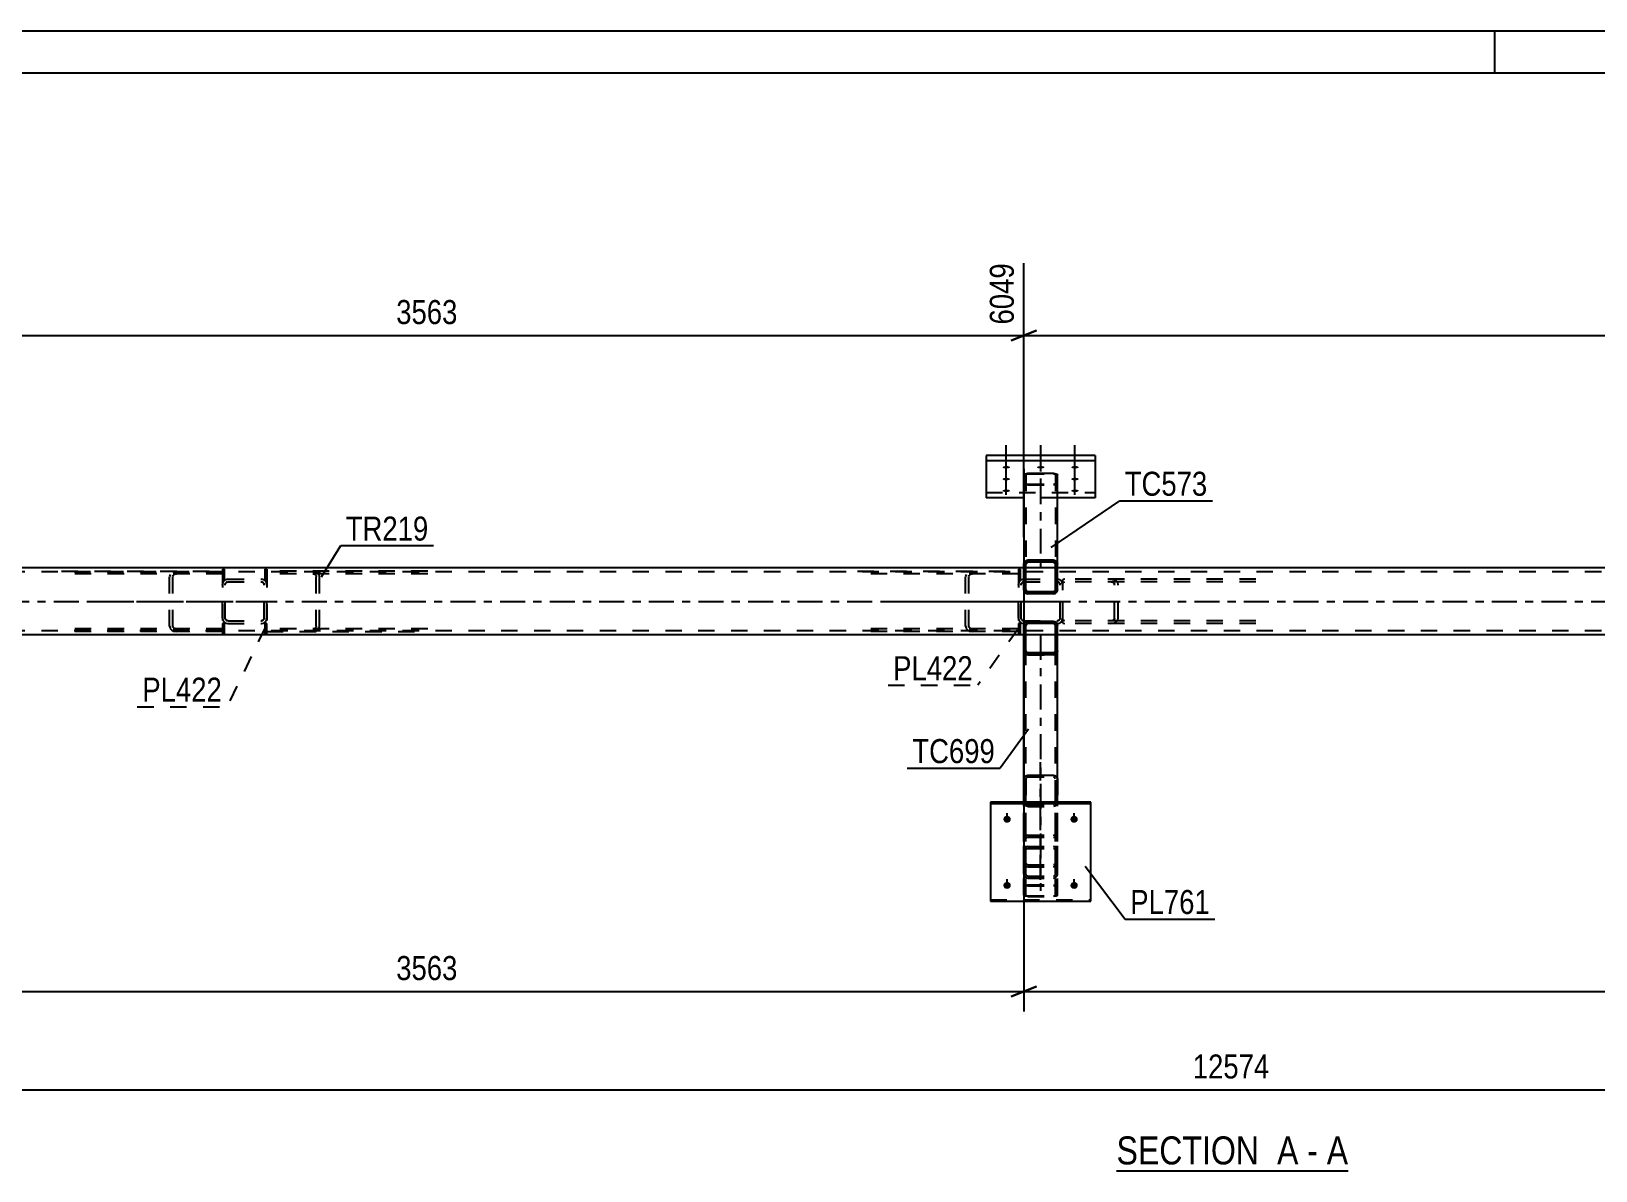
# Model space of a CAD drawing. Header units: millimetres. Extents: x 0 to 1189, y 0 to 841.
# Drawn here: x 174.3 to 361, y 705.1 to 841 of the extents above; entities that cross this region are included whole.
import ezdxf

# ---------------------------------------------------------------- set-up
doc = ezdxf.new("R2010")
doc.units = ezdxf.units.MM
doc.linetypes.add('DXK_LINE_DOT2', pattern=[3.9198, 1.9599, -1.9599])
doc.linetypes.add('DXK_LINE_DOT3', pattern=[5.9187, 2.979, -0.9799, 0.9799, -0.9799])
doc.styles.add('Arial Narrow', font='ARIALN.TTF', dxfattribs={"height": 0.2})

# ---------------------------------------------------------------- blocks, each defined once
blk = doc.blocks.new('Unknown-814407264-1135')
at = {"color": 5, "linetype": 'Continuous'}
for p, q in [((1189, 841), (0, 841)), ((349, 836), (349, 841)), ((1184, 836), (5, 836))]:
    blk.add_line(p, q, dxfattribs=at)
blk = doc.blocks.new('Unknown-814407264-12 - 5468')
at = {"color": 6, "linetype": 'Continuous'}
blk.add_line((303.85, 705.09), (331.49, 705.09), dxfattribs=at)
at = {"color": 0, "linetype": 'Continuous'}
for points in [[(321.96, 705.84), (321.96, 709.34), (303.85, 709.34), (303.85, 705.84)], [(325.56, 705.84), (325.56, 709.34), (323.01, 709.34), (323.01, 705.84)], [(327.89, 705.84), (327.89, 709.34), (326.61, 709.34), (326.61, 705.84)], [(331.49, 705.84), (331.49, 709.34), (328.94, 709.34), (328.94, 705.84)]]:
    blk.add_wipeout(points, dxfattribs=at)
at = {"color": 7, "linetype": 'Continuous', "style": 'Arial Narrow'}
for s, p in [('SECTION ', (303.85, 705.84)), ('A', (323.01, 705.84)), ('A', (328.94, 705.84)), ('-', (326.61, 705.84))]:
    blk.add_text(s, height=3.34, dxfattribs=at).set_placement(p)
blk = doc.blocks.new('Part-814407264-5535 - 5468')
at = {"color": 2, "linetype": 'Continuous'}
for p, q in [((300.79, 749.06), (288.79, 749.06)), ((288.79, 749.06), (288.79, 737.24)), ((288.79, 748.89), (300.79, 748.89)), ((300.79, 737.24), (300.79, 749.06)), ((288.79, 737.24), (300.79, 737.24))]:
    blk.add_line(p, q, dxfattribs=at)
at = {"color": 7, "linetype": 'DXK_LINE_DOT2'}
blk.add_line((288.79, 737.4), (300.79, 737.4), dxfattribs=at)
blk = doc.blocks.new('Bolt-814407264-5471 - 5468')
at = {"linetype": 'Continuous'}
for points in [[(298.79, 747.43), (298.88, 747.42), (298.97, 747.39), (299.05, 747.35), (299.12, 747.29), (299.17, 747.22), (299.21, 747.14), (299.23, 747.06), (299.23, 746.97), (299.21, 746.88), (299.17, 746.81), (299.12, 746.74), (299.05, 746.68), (298.97, 746.63), (298.88, 746.61), (298.79, 746.6), (298.7, 746.61), (298.61, 746.63), (298.53, 746.68), (298.46, 746.74), (298.41, 746.81), (298.37, 746.88), (298.35, 746.97), (298.35, 747.06), (298.37, 747.14), (298.41, 747.22), (298.46, 747.29), (298.53, 747.35), (298.61, 747.39), (298.7, 747.42)], [(298.79, 739.53), (298.88, 739.52), (298.97, 739.5), (299.05, 739.45), (299.12, 739.4), (299.17, 739.33), (299.21, 739.25), (299.23, 739.16), (299.23, 739.08), (299.21, 738.99), (299.17, 738.91), (299.12, 738.84), (299.05, 738.78), (298.97, 738.74), (298.88, 738.72), (298.79, 738.71), (298.7, 738.72), (298.61, 738.74), (298.53, 738.78), (298.46, 738.84), (298.41, 738.91), (298.37, 738.99), (298.35, 739.08), (298.35, 739.16), (298.37, 739.25), (298.41, 739.33), (298.46, 739.4), (298.53, 739.45), (298.61, 739.5), (298.7, 739.52)]]:
    blk.add_hatch(color=1, dxfattribs=at).paths.add_polyline_path(points)
at = {"color": 1, "linetype": 'Continuous'}
for p, q in [((298.79, 746.67), (298.79, 747.74)), ((298.79, 738.78), (298.79, 739.85))]:
    blk.add_line(p, q, dxfattribs=at)
blk = doc.blocks.new('Part-814407264-5487 - 5468')
at = {"color": 7, "linetype": 'DXK_LINE_DOT2'}
for p, q in [((202.43, 776.6), (202.43, 769.4)), ((221.64, 776.6), (202.43, 776.6)), ((221.64, 776.28), (202.43, 776.28)), ((208.25, 776.55), (207.94, 776.6)), ((207.94, 776.28), (208.1, 776.26)), ((208.31, 776.08), (208.34, 775.96)), ((208.34, 770.04), (208.34, 775.96)), ((208.74, 775.96), (208.68, 776.21)), ((208.74, 770.04), (208.74, 775.96)), ((221.64, 769.72), (202.43, 769.72)), ((202.43, 769.4), (221.64, 769.4)), ((208.1, 769.75), (207.94, 769.72)), ((207.94, 769.4), (208.25, 769.45)), ((208.34, 770.04), (208.31, 769.92)), ((208.68, 769.8), (208.74, 770.04))]:
    blk.add_line(p, q, dxfattribs=at)
for centre, radius, start, end in [((207.99, 775.9), 0.369, 29.251, 73.2822), ((208.04, 775.85), 0.738, 29.251, 73.2822), ((207.99, 770.1), 0.369, 286.7178, 330.749), ((208.04, 770.16), 0.738, 286.7178, 330.749)]:
    blk.add_arc(centre, radius, start, end, dxfattribs=at)
blk = doc.blocks.new('Part-814407264-5542 - 5468')
at = {"color": 7, "linetype": 'DXK_LINE_DOT2'}
for p, q in [((202.43, 770.36), (202.19, 770.36)), ((202.19, 770.36), (202.19, 769.16)), ((202.19, 770.36), (202.19, 769.16)), ((202.43, 769.16), (202.43, 770.36)), ((202.43, 769.16), (202.43, 770.36)), ((202.43, 769.16), (202.19, 769.16))]:
    blk.add_line(p, q, dxfattribs=at)
blk = doc.blocks.new('Part-814407264-5473 - 5468')
at = {"color": 2, "linetype": 'Continuous'}
for p, q in [((292.83, 777.62), (292.79, 777.43)), ((292.79, 774.39), (292.79, 777.43)), ((292.93, 777.77), (292.83, 777.62)), ((293.09, 777.88), (292.93, 777.77)), ((293.03, 777.43), (293.05, 777.52)), ((293.05, 777.52), (293.03, 777.43)), ((293.03, 777.43), (293.03, 777.43)), ((293.03, 777), (293.03, 777.43)), ((293.03, 774.39), (293.03, 777.43)), ((293.03, 774.39), (293.03, 777)), ((293.03, 777), (293.03, 777)), ((293.03, 777), (293.03, 777)), ((293.03, 777), (293.03, 777)), ((293.05, 777.52), (293.1, 777.6)), ((293.1, 777.6), (293.05, 777.52)), ((293.27, 777.91), (293.09, 777.88)), ((293.1, 777.6), (293.18, 777.65)), ((293.18, 777.65), (293.1, 777.6)), ((293.18, 777.65), (293.27, 777.67)), ((296.31, 777.91), (293.27, 777.91)), ((296.31, 777.67), (293.27, 777.67)), ((296.49, 777.88), (296.31, 777.91)), ((296.31, 777.67), (296.4, 777.65)), ((296.4, 777.65), (296.48, 777.6)), ((296.48, 777.6), (296.53, 777.52)), ((296.65, 777.77), (296.49, 777.88)), ((296.5, 777.88), (296.65, 777.77)), ((296.53, 777.52), (296.55, 777.43)), ((296.55, 774.39), (296.55, 777.43)), ((296.75, 777.62), (296.65, 777.77)), ((296.65, 777.77), (296.75, 777.62)), ((296.79, 777.43), (296.75, 777.62)), ((296.75, 777.62), (296.79, 777.43)), ((296.79, 774.39), (296.79, 777.43)), ((296.79, 777.43), (296.79, 777.43)), ((296.79, 777), (296.79, 777.43)), ((296.79, 774.39), (296.79, 777)), ((296.79, 777), (296.79, 777)), ((296.79, 777), (296.79, 777)), ((296.79, 777), (296.79, 777)), ((292.79, 774.39), (292.83, 774.21)), ((292.83, 774.21), (292.93, 774.05)), ((292.93, 774.05), (293.09, 773.95)), ((293.03, 774.39), (293.03, 774.39)), ((293.05, 774.3), (293.03, 774.39)), ((293.03, 774.39), (293.05, 774.3)), ((293.1, 774.22), (293.05, 774.3)), ((293.05, 774.3), (293.1, 774.22)), ((293.09, 773.95), (293.27, 773.91)), ((293.18, 774.17), (293.1, 774.22)), ((293.1, 774.22), (293.18, 774.17)), ((293.27, 774.15), (293.18, 774.17)), ((296.31, 774.15), (293.27, 774.15)), ((296.31, 773.91), (293.27, 773.91)), ((296.4, 774.17), (296.31, 774.15)), ((296.31, 773.91), (296.49, 773.95)), ((296.48, 774.22), (296.4, 774.17)), ((296.53, 774.3), (296.48, 774.22)), ((296.49, 773.95), (296.65, 774.05)), ((296.55, 774.39), (296.53, 774.3)), ((296.65, 774.05), (296.75, 774.21)), ((296.75, 774.21), (296.79, 774.39)), ((296.79, 774.39), (296.75, 774.21)), ((296.79, 774.39), (296.79, 774.39))]:
    blk.add_line(p, q, dxfattribs=at)
at = {"color": 7, "linetype": 'DXK_LINE_DOT2'}
for p, q in [((292.79, 777.43), (292.83, 777.62)), ((292.79, 777.43), (292.79, 777.43)), ((292.79, 777.43), (292.79, 777)), ((292.79, 777), (292.79, 777)), ((292.79, 777), (292.79, 774.39)), ((293.03, 777), (292.79, 777)), ((292.83, 777.62), (292.93, 777.77)), ((292.93, 777.77), (293.09, 777.88)), ((293.09, 777.88), (293.27, 777.91)), ((293.27, 777.67), (293.18, 777.65)), ((296.31, 777.91), (293.27, 777.91)), ((293.27, 777.67), (293.27, 777.67)), ((296.31, 777.91), (296.31, 777.91)), ((296.31, 777.91), (296.5, 777.88)), ((296.31, 777.67), (296.31, 777.67)), ((296.4, 777.65), (296.31, 777.67)), ((296.48, 777.6), (296.4, 777.65)), ((296.53, 777.52), (296.48, 777.6)), ((296.55, 777.43), (296.53, 777.52)), ((296.55, 777.43), (296.55, 777.43)), ((296.55, 777.43), (296.55, 777)), ((296.55, 777), (296.55, 777)), ((296.55, 777), (296.55, 774.39)), ((296.79, 777), (296.55, 777)), ((292.79, 774.39), (292.79, 774.39)), ((292.83, 774.21), (292.79, 774.39)), ((293.27, 773.91), (293.09, 773.95)), ((293.18, 774.17), (293.27, 774.15)), ((293.27, 774.15), (293.27, 774.15)), ((296.31, 774.15), (296.4, 774.17)), ((296.31, 774.15), (296.31, 774.15)), ((296.31, 774.15), (296.31, 774.15)), ((296.5, 773.95), (296.31, 773.91)), ((296.31, 773.91), (296.31, 773.91)), ((296.31, 773.91), (296.31, 773.91)), ((296.4, 774.17), (296.48, 774.22)), ((296.48, 774.22), (296.53, 774.3)), ((296.53, 774.3), (296.55, 774.39)), ((296.55, 774.39), (296.55, 774.39))]:
    blk.add_line(p, q, dxfattribs=at)
blk.add_arc((293.27, 774.39), 0.48, 202.5012, 247.5012, dxfattribs=at)
at = {"color": 2, "linetype": 'Continuous'}
blk.add_arc((296.31, 774.39), 0.48, 292.5012, 337.5012, dxfattribs=at)
blk = doc.blocks.new('Part-814407264-5477 - 5468')
at = {"color": 7, "linetype": 'DXK_LINE_DOT2'}
for p, q in [((202.43, 776.84), (202.19, 776.84)), ((202.19, 776.84), (202.19, 775.64)), ((202.19, 776.84), (202.19, 775.64)), ((202.43, 776.84), (202.43, 775.64)), ((202.43, 775.64), (202.43, 776.84)), ((202.19, 775.64), (202.43, 775.64))]:
    blk.add_line(p, q, dxfattribs=at)
blk = doc.blocks.new('Part-814407264-5485 - 5468')
at = {"color": 7, "linetype": 'DXK_LINE_DOT2'}
for p, q in [((292.39, 776.84), (292.15, 776.84)), ((292.15, 776.84), (292.15, 775.64)), ((292.39, 775.64), (292.39, 776.84)), ((292.15, 775.64), (292.39, 775.64))]:
    blk.add_line(p, q, dxfattribs=at)
blk = doc.blocks.new('Part-814407264-5486 - 5468')
at = {"color": 2, "linetype": 'Continuous'}
for p, q in [((292.83, 770.32), (292.79, 770.14)), ((292.79, 767.1), (292.79, 770.14)), ((292.93, 770.48), (292.83, 770.32)), ((293.09, 770.58), (292.93, 770.48)), ((293.03, 770.14), (293.05, 770.23)), ((293.05, 770.23), (293.03, 770.14)), ((293.03, 770.14), (293.03, 770.14)), ((293.03, 769), (293.03, 770.14)), ((293.03, 767.1), (293.03, 770.14)), ((293.05, 770.23), (293.1, 770.31)), ((293.1, 770.31), (293.05, 770.23)), ((293.27, 770.62), (293.09, 770.58)), ((293.1, 770.31), (293.18, 770.36)), ((293.18, 770.36), (293.1, 770.31)), ((293.18, 770.36), (293.27, 770.38)), ((296.31, 770.62), (293.27, 770.62)), ((296.31, 770.38), (293.27, 770.38)), ((296.49, 770.58), (296.31, 770.62)), ((296.31, 770.38), (296.4, 770.36)), ((296.4, 770.36), (296.48, 770.31)), ((296.48, 770.31), (296.53, 770.23)), ((296.65, 770.48), (296.49, 770.58)), ((296.53, 770.23), (296.55, 770.14)), ((296.55, 767.1), (296.55, 770.14)), ((296.75, 770.32), (296.65, 770.48)), ((296.79, 770.14), (296.75, 770.32)), ((296.75, 770.32), (296.79, 770.14)), ((296.79, 767.1), (296.79, 770.14)), ((296.79, 769), (296.79, 770.14)), ((296.79, 770.14), (296.79, 770.14)), ((293.03, 769), (293.03, 769)), ((293.03, 767.1), (293.03, 769)), ((293.03, 769), (293.03, 769)), ((293.03, 769), (293.03, 769)), ((296.79, 769), (296.79, 769)), ((296.79, 767.1), (296.79, 769)), ((296.79, 769), (296.79, 769)), ((296.79, 769), (296.79, 769)), ((292.79, 767.1), (292.83, 766.92)), ((292.83, 766.92), (292.93, 766.76)), ((292.93, 766.76), (293.09, 766.66)), ((293.03, 767.1), (293.03, 767.1)), ((293.05, 767.01), (293.03, 767.1)), ((293.03, 767.1), (293.05, 767.01)), ((293.1, 766.93), (293.05, 767.01)), ((293.05, 767.01), (293.1, 766.93)), ((293.09, 766.66), (293.27, 766.62)), ((293.18, 766.88), (293.1, 766.93)), ((293.1, 766.93), (293.18, 766.88)), ((293.27, 766.86), (293.18, 766.88)), ((296.31, 766.86), (293.27, 766.86)), ((296.31, 766.62), (293.27, 766.62)), ((296.4, 766.88), (296.31, 766.86)), ((296.31, 766.62), (296.49, 766.66)), ((296.48, 766.93), (296.4, 766.88)), ((296.53, 767.01), (296.48, 766.93)), ((296.49, 766.66), (296.65, 766.76)), ((296.65, 766.76), (296.49, 766.66)), ((296.55, 767.1), (296.53, 767.01)), ((296.65, 766.76), (296.75, 766.92)), ((296.75, 766.92), (296.65, 766.76)), ((296.75, 766.92), (296.79, 767.1)), ((296.79, 767.1), (296.75, 766.92)), ((296.79, 767.1), (296.79, 767.1))]:
    blk.add_line(p, q, dxfattribs=at)
at = {"color": 7, "linetype": 'DXK_LINE_DOT2'}
for p, q in [((292.79, 770.14), (292.83, 770.32)), ((292.79, 770.14), (292.79, 770.14)), ((292.79, 770.14), (292.79, 769)), ((293.09, 770.58), (293.27, 770.62)), ((293.27, 770.38), (293.18, 770.36)), ((293.27, 770.38), (293.27, 770.38)), ((296.31, 770.62), (296.31, 770.62)), ((296.31, 770.62), (296.31, 770.62)), ((296.31, 770.62), (296.5, 770.58)), ((296.31, 770.38), (296.31, 770.38)), ((296.31, 770.38), (296.31, 770.38)), ((296.4, 770.36), (296.31, 770.38)), ((296.48, 770.31), (296.4, 770.36)), ((296.53, 770.23), (296.48, 770.31)), ((296.55, 770.14), (296.53, 770.23)), ((296.55, 770.14), (296.55, 770.14)), ((296.55, 770.14), (296.55, 769)), ((292.79, 769), (292.79, 769)), ((292.79, 769), (292.79, 767.1)), ((293.03, 769), (292.79, 769)), ((296.55, 769), (296.55, 769)), ((296.55, 769), (296.55, 767.1)), ((296.79, 769), (296.55, 769)), ((292.79, 767.1), (292.79, 767.1)), ((292.83, 766.92), (292.79, 767.1)), ((292.93, 766.76), (292.83, 766.92)), ((293.09, 766.66), (292.93, 766.76)), ((293.27, 766.62), (293.09, 766.66)), ((293.18, 766.88), (293.27, 766.86)), ((293.27, 766.86), (293.27, 766.86)), ((293.27, 766.62), (296.31, 766.62)), ((296.31, 766.86), (296.4, 766.88)), ((296.31, 766.86), (296.31, 766.86)), ((296.31, 766.86), (296.31, 766.86)), ((296.49, 766.66), (296.31, 766.62)), ((296.31, 766.62), (296.31, 766.62)), ((296.4, 766.88), (296.48, 766.93)), ((296.48, 766.93), (296.53, 767.01)), ((296.53, 767.01), (296.55, 767.1)), ((296.55, 767.1), (296.55, 767.1))]:
    blk.add_line(p, q, dxfattribs=at)
at = {"color": 7, "linetype": 'DXK_LINE_DOT3'}
blk.add_line((294.79, 768.62), (294.79, 768.62), dxfattribs=at)
at = {"color": 7, "linetype": 'DXK_LINE_DOT2'}
blk.add_arc((293.27, 770.14), 0.48, 112.4976, 157.4976, dxfattribs=at)
at = {"color": 2, "linetype": 'Continuous'}
blk.add_arc((296.31, 770.14), 0.48, 22.4976, 67.4976, dxfattribs=at)
blk = doc.blocks.new('Part-814407264-5488 - 5468')
at = {"color": 7, "linetype": 'DXK_LINE_DOT2'}
for p, q in [((177.93, 776.6), (197.15, 776.6)), ((197.15, 776.28), (177.93, 776.28)), ((190.89, 776.21), (190.83, 775.96)), ((190.83, 770.04), (190.83, 775.96)), ((191.23, 775.96), (191.26, 776.08)), ((191.23, 770.04), (191.23, 775.96)), ((191.63, 776.6), (191.32, 776.55)), ((191.48, 776.26), (191.63, 776.28)), ((197.15, 776.6), (197.15, 769.4)), ((197.15, 769.72), (177.93, 769.72)), ((197.15, 769.4), (177.93, 769.4)), ((190.83, 770.04), (190.89, 769.8)), ((191.26, 769.92), (191.23, 770.04)), ((191.32, 769.45), (191.63, 769.4)), ((191.63, 769.72), (191.48, 769.75))]:
    blk.add_line(p, q, dxfattribs=at)
at = {"color": 7, "linetype": 'DXK_LINE_DOT3'}
blk.add_line((181.63, 773), (201.29, 773), dxfattribs=at)
at = {"color": 7, "linetype": 'DXK_LINE_DOT2'}
for centre, radius, start, end in [((191.58, 775.9), 0.369, 106.7178, 150.7489), ((191.54, 770.16), 0.738, 209.2511, 253.2822), ((191.58, 770.1), 0.369, 209.2511, 253.2822)]:
    blk.add_arc(centre, radius, start, end, dxfattribs=at)
blk = doc.blocks.new('Part-814407264-5489 - 5468')
at = {"color": 7, "linetype": 'DXK_LINE_DOT2'}
for p, q in [((297.68, 775.64), (297.43, 775.61)), ((297.43, 770.4), (297.43, 775.61)), ((297.43, 775.25), (297.52, 775.3)), ((297.52, 775.3), (297.68, 775.32)), ((320.47, 775.64), (297.68, 775.64)), ((320.47, 775.32), (297.68, 775.32)), ((303.51, 775.59), (303.17, 775.64)), ((303.17, 775.32), (303.34, 775.3)), ((303.58, 775.12), (303.61, 775)), ((303.61, 771), (303.61, 775)), ((304.05, 775), (303.99, 775.25)), ((304.05, 771), (304.05, 775)), ((297.52, 770.71), (297.43, 770.75)), ((297.43, 770.4), (297.68, 770.36)), ((297.68, 770.68), (297.52, 770.71)), ((320.47, 770.68), (297.68, 770.68)), ((320.47, 770.36), (297.68, 770.36)), ((303.34, 770.71), (303.17, 770.68)), ((303.17, 770.36), (303.51, 770.41)), ((303.61, 771), (303.58, 770.88)), ((303.99, 770.76), (304.05, 771))]:
    blk.add_line(p, q, dxfattribs=at)
for centre, radius, start, end in [((303.24, 774.91), 0.401, 32.4105, 75.4453), ((303.31, 774.82), 0.802, 32.4105, 75.4453), ((303.24, 771.09), 0.401, 284.5547, 327.5895), ((303.31, 771.19), 0.802, 284.5547, 327.5895)]:
    blk.add_arc(centre, radius, start, end, dxfattribs=at)
blk = doc.blocks.new('Part-814407264-5503 - 5468')
at = {"color": 2, "linetype": 'Continuous'}
for p, q in [((292.79, 777), (154.29, 777)), ((532.79, 777), (296.79, 777)), ((292.79, 769), (154.29, 769)), ((532.79, 769), (296.79, 769))]:
    blk.add_line(p, q, dxfattribs=at)
at = {"color": 7, "linetype": 'DXK_LINE_DOT2'}
for p, q in [((296.79, 777), (292.79, 777)), ((553.79, 776.52), (94.15, 776.52)), ((553.79, 769.48), (94.15, 769.48)), ((296.79, 769), (292.79, 769))]:
    blk.add_line(p, q, dxfattribs=at)
at = {"color": 7, "linetype": 'DXK_LINE_DOT3'}
blk.add_line((94.15, 773), (553.79, 773), dxfattribs=at)
blk = doc.blocks.new('Part-814407264-5635 - 5468')
at = {"color": 7, "linetype": 'DXK_LINE_DOT2'}
for p, q in [((197.39, 776.84), (197.15, 776.84)), ((197.15, 776.84), (197.15, 775.64)), ((197.39, 775.64), (197.39, 776.84)), ((197.15, 775.64), (197.39, 775.64))]:
    blk.add_line(p, q, dxfattribs=at)
blk = doc.blocks.new('Part-814407264-5699 - 5468')
at = {"color": 7, "linetype": 'DXK_LINE_DOT2'}
for p, q in [((197.19, 775.25), (197.15, 775)), ((197.15, 771), (197.15, 775)), ((197.47, 775), (197.49, 775.12)), ((197.47, 771), (197.47, 775)), ((197.79, 775.64), (197.54, 775.59)), ((197.66, 775.3), (197.79, 775.32)), ((197.79, 775.64), (201.79, 775.64)), ((197.79, 775.32), (201.79, 775.32)), ((202.03, 775.59), (201.79, 775.64)), ((201.79, 775.32), (201.91, 775.3)), ((202.08, 775.12), (202.11, 775)), ((202.11, 771), (202.11, 775)), ((202.43, 775), (202.38, 775.25)), ((202.43, 771), (202.43, 775)), ((197.15, 771), (197.19, 770.76)), ((197.49, 770.88), (197.47, 771)), ((197.54, 770.41), (197.79, 770.36)), ((197.79, 770.68), (197.66, 770.71)), ((197.79, 770.68), (201.79, 770.68)), ((197.79, 770.36), (201.79, 770.36)), ((201.91, 770.71), (201.79, 770.68)), ((201.79, 770.36), (202.03, 770.41)), ((202.11, 771), (202.08, 770.88)), ((202.38, 770.76), (202.43, 771))]:
    blk.add_line(p, q, dxfattribs=at)
for centre, radius, start, end in [((197.79, 775), 0.64, 112.5, 157.5), ((197.79, 775), 0.32, 112.5, 157.5), ((201.79, 775), 0.32, 22.5, 67.5), ((201.79, 775), 0.64, 22.5, 67.5), ((197.79, 771), 0.64, 202.5, 247.5), ((197.79, 771), 0.32, 202.5, 247.5), ((201.79, 771), 0.32, 292.5, 337.5), ((201.79, 771), 0.64, 292.5, 337.5)]:
    blk.add_arc(centre, radius, start, end, dxfattribs=at)
blk = doc.blocks.new('Part-814407264-5522 - 5468')
at = {"color": 7, "linetype": 'DXK_LINE_DOT2'}
for p, q in [((292.79, 740.45), (292.79, 747.6)), ((293.03, 740.45), (293.03, 747.6)), ((296.55, 740.45), (296.55, 747.6)), ((296.79, 740.45), (296.79, 747.6)), ((292.83, 743.49), (292.79, 743.32)), ((292.93, 743.64), (292.83, 743.49)), ((293.09, 743.73), (292.93, 743.64)), ((293.03, 743.32), (293.05, 743.4)), ((293.05, 743.4), (293.1, 743.48)), ((293.27, 743.77), (293.09, 743.73)), ((293.1, 743.48), (293.18, 743.53)), ((293.18, 743.53), (293.27, 743.54)), ((293.27, 743.77), (296.31, 743.77)), ((293.27, 743.54), (296.31, 743.54)), ((296.5, 743.73), (296.31, 743.77)), ((296.31, 743.54), (296.4, 743.53)), ((296.4, 743.53), (296.48, 743.48)), ((296.48, 743.48), (296.53, 743.4)), ((296.65, 743.64), (296.5, 743.73)), ((296.53, 743.4), (296.55, 743.32)), ((296.75, 743.49), (296.65, 743.64)), ((296.79, 743.32), (296.75, 743.49)), ((292.79, 740.45), (292.83, 740.27)), ((292.83, 740.27), (292.93, 740.13)), ((292.93, 740.13), (293.09, 740.03)), ((293.05, 740.36), (293.03, 740.45)), ((293.1, 740.29), (293.05, 740.36)), ((293.09, 740.03), (293.27, 739.99)), ((293.18, 740.24), (293.1, 740.29)), ((293.27, 740.22), (293.18, 740.24)), ((293.27, 740.22), (296.31, 740.22)), ((293.27, 739.99), (296.31, 739.99)), ((296.4, 740.24), (296.31, 740.22)), ((296.31, 739.99), (296.5, 740.03)), ((296.48, 740.29), (296.4, 740.24)), ((296.53, 740.36), (296.48, 740.29)), ((296.5, 740.03), (296.65, 740.13)), ((296.55, 740.45), (296.53, 740.36)), ((296.65, 740.13), (296.75, 740.27)), ((296.75, 740.27), (296.79, 740.45))]:
    blk.add_line(p, q, dxfattribs=at)
blk = doc.blocks.new('Part-814407264-5636 - 5468')
at = {"color": 7, "linetype": 'DXK_LINE_DOT2'}
for p, q in [((197.39, 770.36), (197.15, 770.36)), ((197.15, 770.36), (197.15, 769.16)), ((197.39, 769.16), (197.39, 770.36)), ((197.15, 769.16), (197.39, 769.16))]:
    blk.add_line(p, q, dxfattribs=at)
blk = doc.blocks.new('Bolt-814407264-5530 - 5468')
at = {"linetype": 'Continuous'}
for points in [[(290.79, 747.43), (290.88, 747.42), (290.97, 747.39), (291.05, 747.35), (291.12, 747.29), (291.17, 747.22), (291.21, 747.14), (291.23, 747.06), (291.23, 746.97), (291.21, 746.88), (291.17, 746.81), (291.12, 746.74), (291.05, 746.68), (290.97, 746.63), (290.88, 746.61), (290.79, 746.6), (290.7, 746.61), (290.61, 746.63), (290.53, 746.68), (290.46, 746.74), (290.41, 746.81), (290.37, 746.88), (290.35, 746.97), (290.35, 747.06), (290.37, 747.14), (290.41, 747.22), (290.46, 747.29), (290.53, 747.35), (290.61, 747.39), (290.7, 747.42)], [(290.79, 739.53), (290.88, 739.52), (290.97, 739.5), (291.05, 739.45), (291.12, 739.4), (291.17, 739.33), (291.21, 739.25), (291.23, 739.16), (291.23, 739.08), (291.21, 738.99), (291.17, 738.91), (291.12, 738.84), (291.05, 738.78), (290.97, 738.74), (290.88, 738.72), (290.79, 738.71), (290.7, 738.72), (290.61, 738.74), (290.53, 738.78), (290.46, 738.84), (290.41, 738.91), (290.37, 738.99), (290.35, 739.08), (290.35, 739.16), (290.37, 739.25), (290.41, 739.33), (290.46, 739.4), (290.53, 739.45), (290.61, 739.5), (290.7, 739.52)]]:
    blk.add_hatch(color=1, dxfattribs=at).paths.add_polyline_path(points)
at = {"color": 1, "linetype": 'Continuous'}
for p, q in [((290.79, 746.67), (290.79, 747.74)), ((290.79, 738.78), (290.79, 739.85))]:
    blk.add_line(p, q, dxfattribs=at)
blk = doc.blocks.new('Part-814407264-5607 - 5468')
at = {"color": 7, "linetype": 'DXK_LINE_DOT2'}
for p, q in [((292.39, 770.36), (292.15, 770.36)), ((292.15, 770.36), (292.15, 769.16)), ((292.39, 769.16), (292.39, 770.36)), ((292.15, 769.16), (292.39, 769.16))]:
    blk.add_line(p, q, dxfattribs=at)
blk = doc.blocks.new('Bolt-814407264-5543 - 5468')
at = {"linetype": 'Continuous'}
for points in [[(290.69, 789.15), (290.78, 789.14), (290.87, 789.13), (290.95, 789.12), (291.02, 789.1), (291.07, 789.07), (291.11, 789.04), (291.13, 789.01), (291.13, 788.98), (291.11, 788.95), (291.07, 788.92), (291.02, 788.9), (290.95, 788.88), (290.87, 788.86), (290.78, 788.85), (290.69, 788.85), (290.6, 788.85), (290.51, 788.86), (290.43, 788.88), (290.36, 788.9), (290.31, 788.92), (290.27, 788.95), (290.25, 788.98), (290.25, 789.01), (290.27, 789.04), (290.31, 789.07), (290.36, 789.1), (290.43, 789.12), (290.51, 789.13), (290.6, 789.14)], [(294.81, 789.15), (294.9, 789.14), (294.99, 789.13), (295.07, 789.12), (295.14, 789.1), (295.19, 789.07), (295.23, 789.04), (295.25, 789.01), (295.25, 788.98), (295.23, 788.95), (295.19, 788.92), (295.14, 788.9), (295.07, 788.88), (294.99, 788.86), (294.9, 788.85), (294.81, 788.85), (294.72, 788.85), (294.63, 788.86), (294.55, 788.88), (294.48, 788.9), (294.43, 788.92), (294.39, 788.95), (294.37, 788.98), (294.37, 789.01), (294.39, 789.04), (294.43, 789.07), (294.48, 789.1), (294.55, 789.12), (294.63, 789.13), (294.72, 789.14)], [(298.89, 789.15), (298.98, 789.14), (299.07, 789.13), (299.15, 789.12), (299.22, 789.1), (299.27, 789.07), (299.31, 789.04), (299.33, 789.01), (299.33, 788.98), (299.31, 788.95), (299.27, 788.92), (299.22, 788.9), (299.15, 788.88), (299.07, 788.86), (298.98, 788.85), (298.89, 788.85), (298.8, 788.85), (298.71, 788.86), (298.63, 788.88), (298.56, 788.9), (298.51, 788.92), (298.47, 788.95), (298.45, 788.98), (298.45, 789.01), (298.47, 789.04), (298.51, 789.07), (298.56, 789.1), (298.63, 789.12), (298.71, 789.13), (298.8, 789.14)], [(290.69, 787.74), (290.78, 787.74), (290.87, 787.73), (290.95, 787.71), (291.02, 787.69), (291.07, 787.66), (291.11, 787.63), (291.13, 787.6), (291.13, 787.57), (291.11, 787.54), (291.07, 787.51), (291.02, 787.49), (290.95, 787.47), (290.87, 787.45), (290.78, 787.44), (290.69, 787.44), (290.6, 787.44), (290.51, 787.45), (290.43, 787.47), (290.36, 787.49), (290.31, 787.51), (290.27, 787.54), (290.25, 787.57), (290.25, 787.6), (290.27, 787.63), (290.31, 787.66), (290.36, 787.69), (290.43, 787.71), (290.51, 787.73), (290.6, 787.74)], [(290.69, 786.34), (290.78, 786.34), (290.87, 786.33), (290.95, 786.31), (291.02, 786.29), (291.07, 786.27), (291.11, 786.24), (291.13, 786.21), (291.13, 786.18), (291.11, 786.15), (291.07, 786.12), (291.02, 786.09), (290.95, 786.07), (290.87, 786.05), (290.78, 786.05), (290.69, 786.04), (290.6, 786.05), (290.51, 786.05), (290.43, 786.07), (290.36, 786.09), (290.31, 786.12), (290.27, 786.15), (290.25, 786.18), (290.25, 786.21), (290.27, 786.24), (290.31, 786.27), (290.36, 786.29), (290.43, 786.31), (290.51, 786.33), (290.6, 786.34)], [(298.89, 787.74), (298.98, 787.74), (299.07, 787.73), (299.15, 787.71), (299.22, 787.69), (299.27, 787.66), (299.31, 787.63), (299.33, 787.6), (299.33, 787.57), (299.31, 787.54), (299.27, 787.51), (299.22, 787.49), (299.15, 787.47), (299.07, 787.45), (298.98, 787.44), (298.89, 787.44), (298.8, 787.44), (298.71, 787.45), (298.63, 787.47), (298.56, 787.49), (298.51, 787.51), (298.47, 787.54), (298.45, 787.57), (298.45, 787.6), (298.47, 787.63), (298.51, 787.66), (298.56, 787.69), (298.63, 787.71), (298.71, 787.73), (298.8, 787.74)], [(298.89, 786.34), (298.98, 786.34), (299.07, 786.33), (299.15, 786.31), (299.22, 786.29), (299.27, 786.27), (299.31, 786.24), (299.33, 786.21), (299.33, 786.18), (299.31, 786.15), (299.27, 786.12), (299.22, 786.09), (299.15, 786.07), (299.07, 786.05), (298.98, 786.05), (298.89, 786.04), (298.8, 786.05), (298.71, 786.05), (298.63, 786.07), (298.56, 786.09), (298.51, 786.12), (298.47, 786.15), (298.45, 786.18), (298.45, 786.21), (298.47, 786.24), (298.51, 786.27), (298.56, 786.29), (298.63, 786.31), (298.71, 786.33), (298.8, 786.34)]]:
    blk.add_hatch(color=1, dxfattribs=at).paths.add_polyline_path(points)
at = {"color": 1, "linetype": 'Continuous'}
for p, q in [((290.69, 788.51), (290.69, 791.63)), ((290.69, 787.1), (290.69, 790.22)), ((294.81, 788.51), (294.81, 791.63)), ((298.89, 788.51), (298.89, 791.63)), ((298.89, 787.1), (298.89, 790.22)), ((290.69, 785.7), (290.69, 788.82)), ((298.89, 785.7), (298.89, 788.82))]:
    blk.add_line(p, q, dxfattribs=at)
at = {"color": 1, "linetype": 'DXK_LINE_DOT2'}
blk.add_line((294.81, 785.7), (294.81, 788.82), dxfattribs=at)
blk = doc.blocks.new('Part-814407264-5556 - 5468')
at = {"color": 2, "linetype": 'Continuous'}
for p, q in [((301.29, 790.42), (288.29, 790.42)), ((288.29, 790.42), (288.29, 785.37)), ((288.29, 789.82), (301.29, 789.82)), ((301.29, 790.42), (301.29, 785.37)), ((292.79, 785.37), (288.29, 785.37)), ((301.29, 785.37), (296.79, 785.37))]:
    blk.add_line(p, q, dxfattribs=at)
at = {"color": 7, "linetype": 'DXK_LINE_DOT2'}
for p, q in [((288.29, 785.97), (301.29, 785.97)), ((296.79, 785.37), (292.79, 785.37))]:
    blk.add_line(p, q, dxfattribs=at)
blk = doc.blocks.new('Part-814407264-5562 - 5468')
at = {"color": 7, "linetype": 'DXK_LINE_DOT2'}
for p, q in [((292.83, 769), (292.79, 769)), ((292.79, 769), (293.03, 769)), ((292.79, 767.1), (292.79, 769)), ((293.03, 737.97), (293.03, 769)), ((293.05, 769), (293.03, 769)), ((293.03, 769), (293.05, 769)), ((293.09, 769), (293.05, 769)), ((296.55, 737.97), (296.55, 769)), ((296.79, 769), (296.55, 769)), ((292.79, 737.97), (292.79, 751.83)), ((296.79, 737.97), (296.79, 749.06)), ((292.79, 739.01), (292.83, 739.07)), ((292.83, 737.91), (292.79, 737.97)), ((292.83, 739.07), (292.93, 739.13)), ((292.93, 737.85), (292.83, 737.91)), ((292.93, 739.13), (293.09, 739.16)), ((293.09, 737.82), (292.93, 737.85)), ((293.05, 739.04), (293.03, 739.01)), ((293.03, 737.97), (293.05, 737.94)), ((293.1, 739.07), (293.05, 739.04)), ((293.05, 737.94), (293.1, 737.91)), ((293.09, 739.16), (293.27, 739.17)), ((293.27, 737.81), (293.09, 737.82)), ((293.18, 739.09), (293.1, 739.07)), ((293.1, 737.91), (293.18, 737.89)), ((293.27, 739.09), (293.18, 739.09)), ((293.18, 737.89), (293.27, 737.89)), ((293.27, 739.17), (296.31, 739.17)), ((293.27, 739.09), (296.31, 739.09)), ((293.27, 737.89), (296.31, 737.89)), ((293.27, 737.81), (296.31, 737.81)), ((296.31, 739.17), (296.5, 739.16)), ((296.4, 739.09), (296.31, 739.09)), ((296.31, 737.89), (296.4, 737.89)), ((296.5, 737.82), (296.31, 737.81)), ((296.48, 739.07), (296.4, 739.09)), ((296.4, 737.89), (296.48, 737.91)), ((296.53, 739.04), (296.48, 739.07)), ((296.48, 737.91), (296.53, 737.94)), ((296.5, 739.16), (296.65, 739.13)), ((296.65, 737.85), (296.5, 737.82)), ((296.55, 739.01), (296.53, 739.04)), ((296.53, 737.94), (296.55, 737.97)), ((296.65, 739.13), (296.75, 739.07)), ((296.75, 737.91), (296.65, 737.85)), ((296.75, 739.07), (296.79, 739.01)), ((296.79, 737.97), (296.75, 737.91))]:
    blk.add_line(p, q, dxfattribs=at)
at = {"color": 2, "linetype": 'Continuous'}
for p, q in [((296.55, 769), (293.03, 769)), ((296.79, 769), (296.79, 769)), ((296.79, 749.06), (296.79, 769)), ((292.79, 751.83), (292.79, 767.1))]:
    blk.add_line(p, q, dxfattribs=at)
at = {"color": 7, "linetype": 'DXK_LINE_DOT3'}
blk.add_line((294.79, 769), (294.79, 738.49), dxfattribs=at)
blk = doc.blocks.new('Part-814407264-5572 - 5468')
at = {"color": 7, "linetype": 'DXK_LINE_DOT3'}
blk.add_line((294.79, 739.8), (294.79, 753.84), dxfattribs=at)
at = {"color": 2, "linetype": 'Continuous'}
for p, q in [((292.79, 751.83), (292.83, 752)), ((292.79, 749.06), (292.79, 751.83)), ((292.83, 752), (292.93, 752.15)), ((292.93, 752.15), (293.09, 752.25)), ((293.09, 752.25), (293.27, 752.28)), ((293.27, 752.28), (296.31, 752.28)), ((296.31, 752.28), (296.49, 752.25)), ((296.49, 752.25), (296.65, 752.15)), ((296.65, 752.15), (296.75, 752)), ((296.75, 752), (296.79, 751.83)), ((296.79, 749.06), (296.79, 751.83))]:
    blk.add_line(p, q, dxfattribs=at)
at = {"color": 7, "linetype": 'DXK_LINE_DOT2'}
for p, q in [((292.79, 751.83), (292.79, 748.98)), ((293.05, 751.92), (293.03, 751.83)), ((293.03, 744.66), (293.03, 751.83)), ((293.03, 751.83), (293.03, 748.98)), ((293.1, 751.99), (293.05, 751.92)), ((293.18, 752.04), (293.1, 751.99)), ((293.27, 752.06), (293.18, 752.04)), ((293.27, 752.06), (296.31, 752.06)), ((296.4, 752.04), (296.31, 752.06)), ((296.48, 751.99), (296.4, 752.04)), ((296.53, 751.92), (296.48, 751.99)), ((296.55, 751.83), (296.53, 751.92)), ((296.55, 744.66), (296.55, 751.83)), ((296.55, 748.98), (296.55, 751.83)), ((296.79, 751.83), (296.79, 748.98)), ((292.79, 744.66), (292.79, 749.06)), ((292.79, 741.8), (292.79, 748.98)), ((292.83, 748.8), (292.79, 748.98)), ((292.93, 748.66), (292.83, 748.8)), ((293.03, 741.8), (293.03, 748.98)), ((293.03, 748.98), (293.05, 748.89)), ((293.05, 748.89), (293.1, 748.82)), ((293.1, 748.82), (293.18, 748.77)), ((293.18, 748.77), (293.27, 748.75)), ((293.27, 748.75), (296.31, 748.75)), ((296.31, 748.75), (296.4, 748.77)), ((296.4, 748.77), (296.48, 748.82)), ((296.48, 748.82), (296.53, 748.89)), ((296.53, 748.89), (296.55, 748.98)), ((296.55, 741.8), (296.55, 748.98)), ((296.75, 748.8), (296.65, 748.66)), ((296.79, 748.98), (296.75, 748.8)), ((296.79, 744.66), (296.79, 749.06)), ((296.79, 741.8), (296.79, 748.98)), ((293.09, 748.56), (292.93, 748.66)), ((293.27, 748.53), (293.09, 748.56)), ((293.27, 748.53), (296.31, 748.53)), ((296.5, 748.56), (296.31, 748.53)), ((296.65, 748.66), (296.5, 748.56)), ((293.09, 745.07), (292.93, 744.98)), ((293.27, 745.11), (293.09, 745.07)), ((293.27, 745.11), (296.31, 745.11)), ((296.49, 745.07), (296.31, 745.11)), ((296.65, 744.98), (296.49, 745.07)), ((292.83, 744.83), (292.79, 744.66)), ((292.79, 741.8), (292.79, 744.66)), ((292.93, 744.98), (292.83, 744.83)), ((293.03, 744.66), (293.05, 744.74)), ((293.03, 741.8), (293.03, 744.66)), ((293.05, 744.74), (293.1, 744.82)), ((293.1, 744.82), (293.18, 744.86)), ((293.18, 744.86), (293.27, 744.88)), ((293.27, 744.88), (296.31, 744.88)), ((296.31, 744.88), (296.4, 744.87)), ((296.4, 744.87), (296.48, 744.82)), ((296.48, 744.82), (296.53, 744.74)), ((296.53, 744.74), (296.55, 744.66)), ((296.55, 741.8), (296.55, 744.66)), ((296.75, 744.83), (296.65, 744.98)), ((296.79, 744.66), (296.75, 744.83)), ((296.79, 741.8), (296.79, 744.66)), ((292.79, 741.8), (292.83, 741.63)), ((292.83, 741.63), (292.93, 741.48)), ((292.93, 741.48), (293.09, 741.38)), ((293.05, 741.71), (293.03, 741.8)), ((293.1, 741.64), (293.05, 741.71)), ((293.09, 741.38), (293.27, 741.35)), ((293.18, 741.59), (293.1, 741.64)), ((293.27, 741.58), (293.18, 741.59)), ((293.27, 741.58), (296.31, 741.58)), ((293.27, 741.35), (296.31, 741.35)), ((296.4, 741.59), (296.31, 741.58)), ((296.31, 741.35), (296.49, 741.38)), ((296.48, 741.64), (296.4, 741.59)), ((296.53, 741.72), (296.48, 741.64)), ((296.49, 741.38), (296.65, 741.48)), ((296.55, 741.8), (296.53, 741.72)), ((296.65, 741.48), (296.75, 741.63)), ((296.75, 741.63), (296.79, 741.8))]:
    blk.add_line(p, q, dxfattribs=at)
blk = doc.blocks.new('Part-814407264-5653 - 5468')
at = {"color": 7, "linetype": 'DXK_LINE_DOT2'}
for p, q in [((292.19, 775.25), (292.15, 775)), ((292.15, 771), (292.15, 775)), ((292.47, 775), (292.49, 775.12)), ((292.47, 771), (292.47, 775)), ((292.79, 775.64), (292.54, 775.59)), ((292.66, 775.3), (292.79, 775.32)), ((292.79, 775.64), (296.79, 775.64)), ((292.79, 775.32), (296.79, 775.32)), ((297.03, 775.59), (296.79, 775.64)), ((296.79, 775.32), (296.91, 775.3)), ((297.08, 775.12), (297.11, 775)), ((297.11, 771), (297.11, 775)), ((297.43, 775), (297.38, 775.25)), ((297.43, 771), (297.43, 775)), ((292.15, 771), (292.19, 770.76)), ((292.49, 770.88), (292.47, 771)), ((292.54, 770.41), (292.79, 770.36)), ((292.79, 770.68), (292.66, 770.71)), ((292.79, 770.68), (296.79, 770.68)), ((296.79, 770.36), (292.79, 770.36)), ((296.91, 770.71), (296.79, 770.68)), ((296.79, 770.36), (297.03, 770.41)), ((297.11, 771), (297.08, 770.88)), ((297.38, 770.76), (297.43, 771))]:
    blk.add_line(p, q, dxfattribs=at)
at = {"color": 7, "linetype": 'DXK_LINE_DOT3'}
blk.add_line((294.79, 773), (294.79, 773), dxfattribs=at)
at = {"color": 7, "linetype": 'DXK_LINE_DOT2'}
for centre, radius, start, end in [((292.79, 775), 0.64, 112.5, 157.5), ((292.79, 775), 0.32, 112.5, 157.5), ((296.79, 775), 0.32, 22.5, 67.5), ((296.79, 775), 0.64, 22.5, 67.5), ((292.79, 771), 0.64, 202.5, 247.5), ((292.79, 771), 0.32, 202.5, 247.5), ((296.79, 771), 0.32, 292.5, 337.5), ((296.79, 771), 0.64, 292.5, 337.5)]:
    blk.add_arc(centre, radius, start, end, dxfattribs=at)
blk = doc.blocks.new('Part-814407264-5660 - 5468')
at = {"color": 2, "linetype": 'Continuous'}
for p, q in [((292.79, 788.11), (292.83, 788.18)), ((292.79, 788.11), (292.79, 777.44)), ((292.83, 788.18), (292.93, 788.23)), ((292.93, 788.23), (293.09, 788.27)), ((293.09, 788.27), (293.27, 788.28)), ((293.27, 788.28), (296.31, 788.28)), ((296.31, 788.28), (296.5, 788.27)), ((296.5, 788.27), (296.65, 788.23)), ((296.65, 788.23), (296.75, 788.18)), ((296.75, 788.18), (296.79, 788.11)), ((296.79, 777), (296.79, 788.11)), ((296.55, 777), (293.03, 777)), ((296.79, 777), (296.79, 777))]:
    blk.add_line(p, q, dxfattribs=at)
at = {"color": 7, "linetype": 'DXK_LINE_DOT2'}
for p, q in [((293.05, 788.15), (293.03, 788.11)), ((293.03, 788.11), (293.03, 777)), ((293.1, 788.17), (293.05, 788.15)), ((293.18, 788.19), (293.1, 788.17)), ((293.27, 788.2), (293.18, 788.19)), ((293.27, 788.2), (296.31, 788.2)), ((296.4, 788.19), (296.31, 788.2)), ((296.48, 788.17), (296.4, 788.19)), ((296.53, 788.15), (296.48, 788.17)), ((296.55, 788.11), (296.53, 788.15)), ((296.55, 788.11), (296.55, 777)), ((292.83, 787.01), (292.79, 787.07)), ((292.93, 786.96), (292.83, 787.01)), ((293.09, 786.92), (292.93, 786.96)), ((293.03, 787.07), (293.05, 787.04)), ((293.05, 787.04), (293.1, 787.02)), ((293.27, 786.91), (293.09, 786.92)), ((293.1, 787.02), (293.18, 787)), ((293.18, 787), (293.27, 786.99)), ((293.27, 786.99), (296.31, 786.99)), ((293.27, 786.91), (296.31, 786.91)), ((296.31, 786.99), (296.4, 787)), ((296.5, 786.92), (296.31, 786.91)), ((296.4, 787), (296.48, 787.02)), ((296.48, 787.02), (296.5, 787.02)), ((296.5, 787.02), (296.53, 787.04)), ((296.65, 786.96), (296.5, 786.92)), ((296.53, 787.04), (296.55, 787.07)), ((296.75, 787.01), (296.65, 786.96)), ((296.79, 787.07), (296.75, 787.01)), ((292.79, 777.44), (292.79, 777)), ((292.83, 777), (292.79, 777)), ((292.79, 777), (293.03, 777)), ((296.79, 777), (296.55, 777))]:
    blk.add_line(p, q, dxfattribs=at)
at = {"color": 7, "linetype": 'DXK_LINE_DOT3'}
blk.add_line((294.79, 787.59), (294.79, 777), dxfattribs=at)
blk = doc.blocks.new('Part-814407264-5684 - 5468')
at = {"color": 7, "linetype": 'DXK_LINE_DOT2'}
for p, q in [((272.93, 776.6), (292.15, 776.6)), ((292.15, 776.28), (272.93, 776.28)), ((285.89, 776.21), (285.83, 775.96)), ((285.83, 770.04), (285.83, 775.96)), ((286.23, 775.96), (286.26, 776.08)), ((286.23, 770.04), (286.23, 775.96)), ((286.63, 776.6), (286.32, 776.55)), ((286.48, 776.26), (286.63, 776.28)), ((292.15, 776.6), (292.15, 769.4)), ((292.15, 769.72), (272.93, 769.72)), ((292.15, 769.4), (272.93, 769.4)), ((285.83, 770.04), (285.89, 769.8)), ((286.26, 769.92), (286.23, 770.04)), ((286.32, 769.45), (286.63, 769.4)), ((286.63, 769.72), (286.48, 769.75))]:
    blk.add_line(p, q, dxfattribs=at)
at = {"color": 7, "linetype": 'DXK_LINE_DOT3'}
blk.add_line((276.63, 773), (296.29, 773), dxfattribs=at)
at = {"color": 7, "linetype": 'DXK_LINE_DOT2'}
for centre, radius, start, end in [((286.58, 775.9), 0.369, 106.7178, 150.7489), ((286.54, 770.16), 0.738, 209.2511, 253.2822), ((286.58, 770.1), 0.369, 209.2511, 253.2822)]:
    blk.add_arc(centre, radius, start, end, dxfattribs=at)
blk = doc.blocks.new('StraightDimension-814407264-5774 - 5468')
at = {"color": 7, "linetype": 'Continuous'}
blk.add_line((81.25, 714.74), (553.79, 714.74), dxfattribs=at)
at = {"color": 0}
blk.add_wipeout([(322.69, 715.49), (322.69, 719.69), (312.35, 719.69), (312.35, 715.49)], dxfattribs=at)
at = {"color": 3, "style": 'Arial Narrow'}
blk.add_text('12574', height=2.863, dxfattribs=at).set_placement((312.95, 716.09))
blk = doc.blocks.new('StraightDimension-814407264-9250 - 5468')
at = {"color": 7, "linetype": 'Continuous'}
for p, q in [((292.79, 788.82), (292.79, 724.08)), ((532.79, 789.42), (532.79, 724.08)), ((294.29, 727.08), (291.29, 725.88)), ((292.79, 726.48), (532.79, 726.48)), ((531.29, 725.88), (534.29, 727.08))]:
    blk.add_line(p, q, dxfattribs=at)
at = {"color": 0}
blk.add_wipeout([(417.05, 727.23), (417.05, 731.43), (408.54, 731.43), (408.54, 727.23)], dxfattribs=at)
at = {"color": 3, "style": 'Arial Narrow'}
blk.add_text('6000', height=2.863, dxfattribs=at).set_placement((409.14, 727.83))
blk = doc.blocks.new('StraightDimension-814407264-9251 - 5468')
at = {"color": 7, "linetype": 'Continuous'}
for p, q in [((150.29, 788.82), (150.29, 724.08)), ((292.79, 788.82), (292.79, 724.08)), ((151.79, 727.08), (148.79, 725.88)), ((150.29, 726.48), (292.79, 726.48)), ((291.29, 725.88), (294.29, 727.08))]:
    blk.add_line(p, q, dxfattribs=at)
at = {"color": 0}
blk.add_wipeout([(225.8, 727.23), (225.8, 731.43), (217.28, 731.43), (217.28, 727.23)], dxfattribs=at)
at = {"color": 3, "style": 'Arial Narrow'}
blk.add_text('3563', height=2.863, dxfattribs=at).set_placement((217.88, 727.83))
blk = doc.blocks.new('StraightDimension-814407264-12905 - 5468')
at = {"color": 7, "linetype": 'Continuous'}
for p, q in [((553.79, 782.8), (553.79, 815.18)), ((292.79, 780.65), (292.79, 813.35)), ((294.29, 805.33), (291.29, 804.13)), ((552.29, 804.13), (555.29, 805.33)), ((292.79, 804.73), (553.79, 804.73))]:
    blk.add_line(p, q, dxfattribs=at)
at = {"color": 0, "linetype": 'Continuous'}
blk.add_wipeout([(553.19, 815.78), (548.99, 815.78), (548.99, 805.43), (553.19, 805.43)], dxfattribs=at)
at = {"color": 0}
blk.add_wipeout([(427.55, 805.48), (427.55, 809.68), (419.04, 809.68), (419.04, 805.48)], dxfattribs=at)
at = {"color": 3, "linetype": 'Continuous', "style": 'Arial Narrow'}
blk.add_text('12574', height=2.863, rotation=90.0002, dxfattribs=at).set_placement((552.59, 806.03))
at = {"color": 3, "style": 'Arial Narrow'}
blk.add_text('6525', height=2.863, dxfattribs=at).set_placement((419.64, 806.08))
blk = doc.blocks.new('StraightDimension-814407264-12906 - 5468')
at = {"color": 7, "linetype": 'Continuous'}
for p, q in [((150.29, 755.77), (150.29, 813.35)), ((292.79, 780.65), (292.79, 813.35)), ((151.79, 805.33), (148.79, 804.13)), ((291.29, 804.13), (294.29, 805.33)), ((150.29, 804.73), (292.79, 804.73))]:
    blk.add_line(p, q, dxfattribs=at)
at = {"color": 0, "linetype": 'Continuous'}
blk.add_wipeout([(292.19, 813.95), (287.99, 813.95), (287.99, 805.43), (292.19, 805.43)], dxfattribs=at)
at = {"color": 0}
blk.add_wipeout([(225.8, 805.48), (225.8, 809.68), (217.28, 809.68), (217.28, 805.48)], dxfattribs=at)
at = {"color": 3, "linetype": 'Continuous', "style": 'Arial Narrow'}
blk.add_text('6049', height=2.863, rotation=90.0002, dxfattribs=at).set_placement((291.59, 806.03))
at = {"color": 3, "style": 'Arial Narrow'}
blk.add_text('3563', height=2.863, dxfattribs=at).set_placement((217.88, 806.08))
blk = doc.blocks.new('Mark-814407264-5538 - 5468')
at = {"color": 0}
blk.add_wipeout([(197.08, 761.04), (197.08, 764.04), (187.58, 764.04), (187.58, 761.04)], dxfattribs=at)
blk.add_wipeout([(197.08, 761.04), (197.08, 764.04), (187.58, 764.04), (187.58, 761.04)], dxfattribs=at)
at = {"color": 30, "linetype": 'DXK_LINE_DOT2'}
for p in [(202.27, 769.95), (186.98, 760.44)]:
    blk.add_line(p, (197.68, 760.44), dxfattribs=at)
at = {"color": 3, "style": 'Arial Narrow'}
blk.add_text('PL422', height=2.863, dxfattribs=at).set_placement((187.58, 761.04))
blk = doc.blocks.new('Mark-814407264-5558 - 5468')
at = {"color": 0}
blk.add_wipeout([(289.35, 753.71), (289.35, 756.71), (279.48, 756.71), (279.48, 753.71)], dxfattribs=at)
blk.add_wipeout([(289.35, 753.71), (289.35, 756.71), (279.48, 756.71), (279.48, 753.71)], dxfattribs=at)
at = {"color": 30, "linetype": 'Continuous'}
for p in [(293.34, 757.75), (278.88, 753.11)]:
    blk.add_line(p, (289.95, 753.11), dxfattribs=at)
at = {"color": 3, "style": 'Arial Narrow'}
blk.add_text('TC699', height=2.863, dxfattribs=at).set_placement((279.48, 753.71))
blk = doc.blocks.new('Mark-814407264-5499 - 5468')
at = {"color": 0}
blk.add_wipeout([(221.72, 780.25), (221.72, 783.25), (211.86, 783.25), (211.86, 780.25)], dxfattribs=at)
blk.add_wipeout([(221.72, 780.25), (221.72, 783.25), (211.86, 783.25), (211.86, 780.25)], dxfattribs=at)
at = {"color": 30, "linetype": 'Continuous'}
for p, q in [((208.97, 775.94), (211.26, 779.65)), ((211.26, 779.65), (222.32, 779.65))]:
    blk.add_line(p, q, dxfattribs=at)
at = {"color": 3, "style": 'Arial Narrow'}
blk.add_text('TR219', height=2.863, dxfattribs=at).set_placement((211.86, 780.25))
blk = doc.blocks.new('Mark-814407264-5531 - 5468')
at = {"color": 0}
blk.add_wipeout([(315, 735.71), (315, 738.71), (305.49, 738.71), (305.49, 735.71)], dxfattribs=at)
blk.add_wipeout([(315, 735.71), (315, 738.71), (305.49, 738.71), (305.49, 735.71)], dxfattribs=at)
at = {"color": 30, "linetype": 'Continuous'}
for p, q in [((300.11, 741.42), (304.89, 735.11)), ((304.89, 735.11), (315.6, 735.11))]:
    blk.add_line(p, q, dxfattribs=at)
at = {"color": 3, "style": 'Arial Narrow'}
blk.add_text('PL761', height=2.863, dxfattribs=at).set_placement((305.49, 735.71))
blk = doc.blocks.new('Mark-814407264-5603 - 5468')
at = {"color": 0}
blk.add_wipeout([(286.69, 763.6), (286.69, 766.6), (277.19, 766.6), (277.19, 763.6)], dxfattribs=at)
blk.add_wipeout([(286.69, 763.6), (286.69, 766.6), (277.19, 766.6), (277.19, 763.6)], dxfattribs=at)
at = {"color": 30, "linetype": 'DXK_LINE_DOT2'}
for p in [(292.15, 769.76), (276.59, 763)]:
    blk.add_line(p, (287.29, 763), dxfattribs=at)
at = {"color": 3, "style": 'Arial Narrow'}
blk.add_text('PL422', height=2.863, dxfattribs=at).set_placement((277.19, 763.6))
blk = doc.blocks.new('Mark-814407264-5656 - 5468')
at = {"color": 0}
blk.add_wipeout([(314.69, 785.6), (314.69, 788.6), (304.83, 788.6), (304.83, 785.6)], dxfattribs=at)
blk.add_wipeout([(314.69, 785.6), (314.69, 788.6), (304.83, 788.6), (304.83, 785.6)], dxfattribs=at)
at = {"color": 30, "linetype": 'Continuous'}
for p, q in [((296.04, 779.43), (304.23, 785)), ((304.23, 785), (315.29, 785))]:
    blk.add_line(p, q, dxfattribs=at)
at = {"color": 3, "style": 'Arial Narrow'}
blk.add_text('TC573', height=2.863, dxfattribs=at).set_placement((304.83, 785.6))

msp = doc.modelspace()

# ---------------------------------------------------------------- block references
for name in ['Unknown-814407264-1135', 'Part-814407264-5556 - 5468', 'Bolt-814407264-5543 - 5468', 'Part-814407264-5660 - 5468', 'Part-814407264-5503 - 5468', 'Part-814407264-5635 - 5468', 'Part-814407264-5477 - 5468', 'Part-814407264-5485 - 5468', 'Part-814407264-5473 - 5468', 'Part-814407264-5488 - 5468', 'Part-814407264-5699 - 5468', 'Part-814407264-5487 - 5468', 'Part-814407264-5684 - 5468', 'Part-814407264-5653 - 5468', 'Part-814407264-5489 - 5468', 'Part-814407264-5636 - 5468', 'Part-814407264-5542 - 5468', 'Part-814407264-5607 - 5468', 'Part-814407264-5486 - 5468', 'Part-814407264-5562 - 5468', 'Part-814407264-5572 - 5468', 'Part-814407264-5535 - 5468', 'Bolt-814407264-5530 - 5468', 'Part-814407264-5522 - 5468', 'Bolt-814407264-5471 - 5468']:
    msp.add_blockref(name, (0, 0))

# ---------------------------------------------------------------- next in the draw order: block references
for name in ['StraightDimension-814407264-5774 - 5468', 'Unknown-814407264-12 - 5468']:
    msp.add_blockref(name, (0, 0))

# ---------------------------------------------------------------- next in the draw order: block references
msp.add_blockref('StraightDimension-814407264-9250 - 5468', (0, 0))

# ---------------------------------------------------------------- next in the draw order: block references
for name in ['StraightDimension-814407264-9251 - 5468', 'Mark-814407264-5531 - 5468']:
    msp.add_blockref(name, (0, 0))

# ---------------------------------------------------------------- next in the draw order: block references
msp.add_blockref('StraightDimension-814407264-12905 - 5468', (0, 0))

# ---------------------------------------------------------------- next in the draw order: block references
for name in ['StraightDimension-814407264-12906 - 5468', 'Mark-814407264-5656 - 5468']:
    msp.add_blockref(name, (0, 0))

# ---------------------------------------------------------------- next in the draw order: block references
for name in ['Mark-814407264-5499 - 5468', 'Mark-814407264-5538 - 5468', 'Mark-814407264-5603 - 5468', 'Mark-814407264-5558 - 5468']:
    msp.add_blockref(name, (0, 0))

doc.saveas('drawing.dxf')
